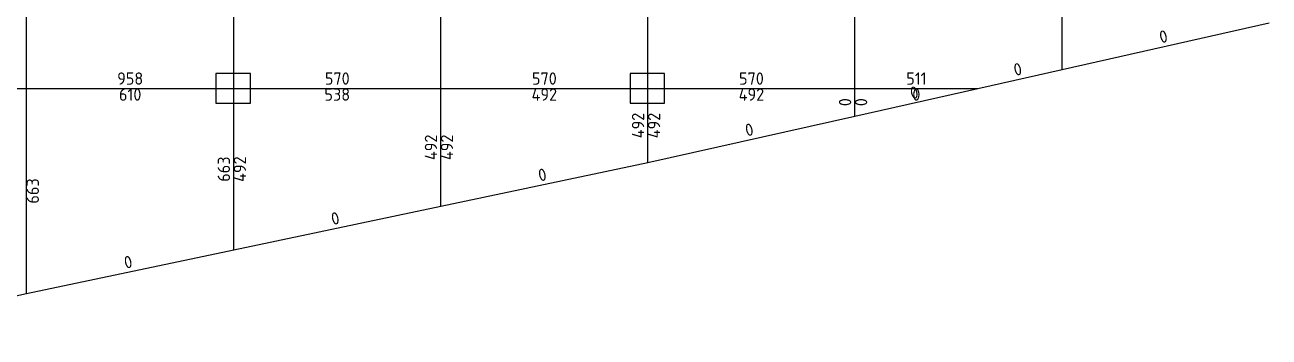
# Model space of a CAD drawing. Header units: millimetres. Extents: x -245177 to 1112891, y -1092030 to 122567.
# Drawn here: x -16446 to 8790, y -103617 to -97277 of the extents above; entities that cross this region are included whole.
import ezdxf
from ezdxf.enums import TextEntityAlignment as Align

# ---------------------------------------------------------------- set-up
doc = ezdxf.new("R2010")
doc.units = ezdxf.units.MM
doc.header["$MEASUREMENT"] = 0
for name, color, linetype in [('13', 4, 'Continuous'), ('dsg', 7, 'Continuous'), ('jiantu', 134, 'Continuous')]:
    doc.layers.add(name, color=color, linetype=linetype)
doc.styles.add('TrueTypeFont', font='yjkeng.shx', dxfattribs={"bigfont": 'yjkchn.shx'})

msp = doc.modelspace()

# ---------------------------------------------------------------- linework, layer by layer
at = {"layer": 'jiantu'}
for p, q in [((-16410, -98567), (-16410, -94367)), ((-12210, -98567), (-12210, -94367)), ((-8010, -98567), (-8010, -94367)), ((-3810, -98567), (-3810, -94367)), ((390, -98567), (390, -94367)), ((4590, -98182), (4590, -94367)), ((-20610, -98567), (-16410, -98567)), ((-16410, -98567), (-12210, -98567)), ((-16410, -102731), (-16410, -98567)), ((-12210, -98567), (-8010, -98567)), ((-12210, -101845), (-12210, -98567)), ((-8010, -98567), (-3810, -98567)), ((-8010, -100959), (-8010, -98567)), ((-3810, -98567), (390, -98567)), ((-3810, -100074), (-3810, -98567)), ((390, -98567), (2880, -98567)), ((390, -99128), (390, -98567))]:
    msp.add_line(p, q, dxfattribs=at)
at = {"layer": 'jiantu', "color": 94}
for p, q in [((4590, -98182), (8790, -97236)), ((2880, -98567), (4590, -98182)), ((390, -99128), (2880, -98567)), ((-3810, -100074), (390, -99128)), ((-8010, -100959), (-3810, -100074)), ((-12210, -101845), (-8010, -100959)), ((-16410, -102731), (-12210, -101845)), ((-20610, -103617), (-16410, -102731))]:
    msp.add_line(p, q, dxfattribs=at)
at = {"layer": 'jiantu', "color": 54}
for points in [[(-11870, -98267), (-12570, -98267), (-12570, -98867), (-11870, -98867)], [(-3470, -98267), (-4170, -98267), (-4170, -98867), (-3470, -98867)]]:
    msp.add_lwpolyline(points, close=True, dxfattribs=at)

# ---------------------------------------------------------------- texts
at = {"layer": '13', "color": 4, "linetype": 'Continuous', "style": 'TrueTypeFont'}
for s, p in [('958', (-14310, -98567)), ('570', (-10110, -98567)), ('570', (-5910, -98567)), ('570', (-1710, -98567))]:
    msp.add_text(s, height=250, dxfattribs=at).set_placement(p, align=Align.BOTTOM_CENTER)
for s, p in [('610', (-14310, -98567)), ('538', (-10110, -98567))]:
    msp.add_text(s, height=250, dxfattribs=at).set_placement(p, align=Align.TOP_CENTER)
msp.add_text('663', height=250, rotation=90, dxfattribs=at).set_placement((-12210, -100206), align=Align.BOTTOM_CENTER)
msp.add_text('663', height=250, rotation=90, dxfattribs=at).set_placement((-16410, -100649), align=Align.TOP_CENTER)
at = {"layer": 'dsg', "color": 1, "linetype": 'Continuous', "style": 'TrueTypeFont'}
for s, rotation, p in [('0', 12.6924, (6690, -97709)), ('0', 12.6924, (3735, -98374)), ('0', 12.6924, (1635, -98847)), ('0', 90, (390, -98847)), ('492', 90, (-3810, -99320)), ('0', 12.6924, (-1710, -99601)), ('492', 90, (-8010, -99763)), ('0', 11.908, (-5910, -100517)), ('0', 11.908, (-10110, -101402)), ('0', 11.908, (-14310, -102288))]:
    msp.add_text(s, height=250, rotation=rotation, dxfattribs=at).set_placement(p, align=Align.BOTTOM_CENTER)
msp.add_text('511', height=250, dxfattribs=at).set_placement((1635, -98567), align=Align.BOTTOM_CENTER)
for s, p in [('492', (-5910, -98567)), ('492', (-1710, -98567)), ('0', (1635, -98567))]:
    msp.add_text(s, height=250, dxfattribs=at).set_placement(p, align=Align.TOP_CENTER)
for s, p in [('0', (390, -98847)), ('492', (-3810, -99320)), ('492', (-8010, -99763)), ('492', (-12210, -100206))]:
    msp.add_text(s, height=250, rotation=90, dxfattribs=at).set_placement(p, align=Align.TOP_CENTER)

doc.saveas('drawing.dxf')
